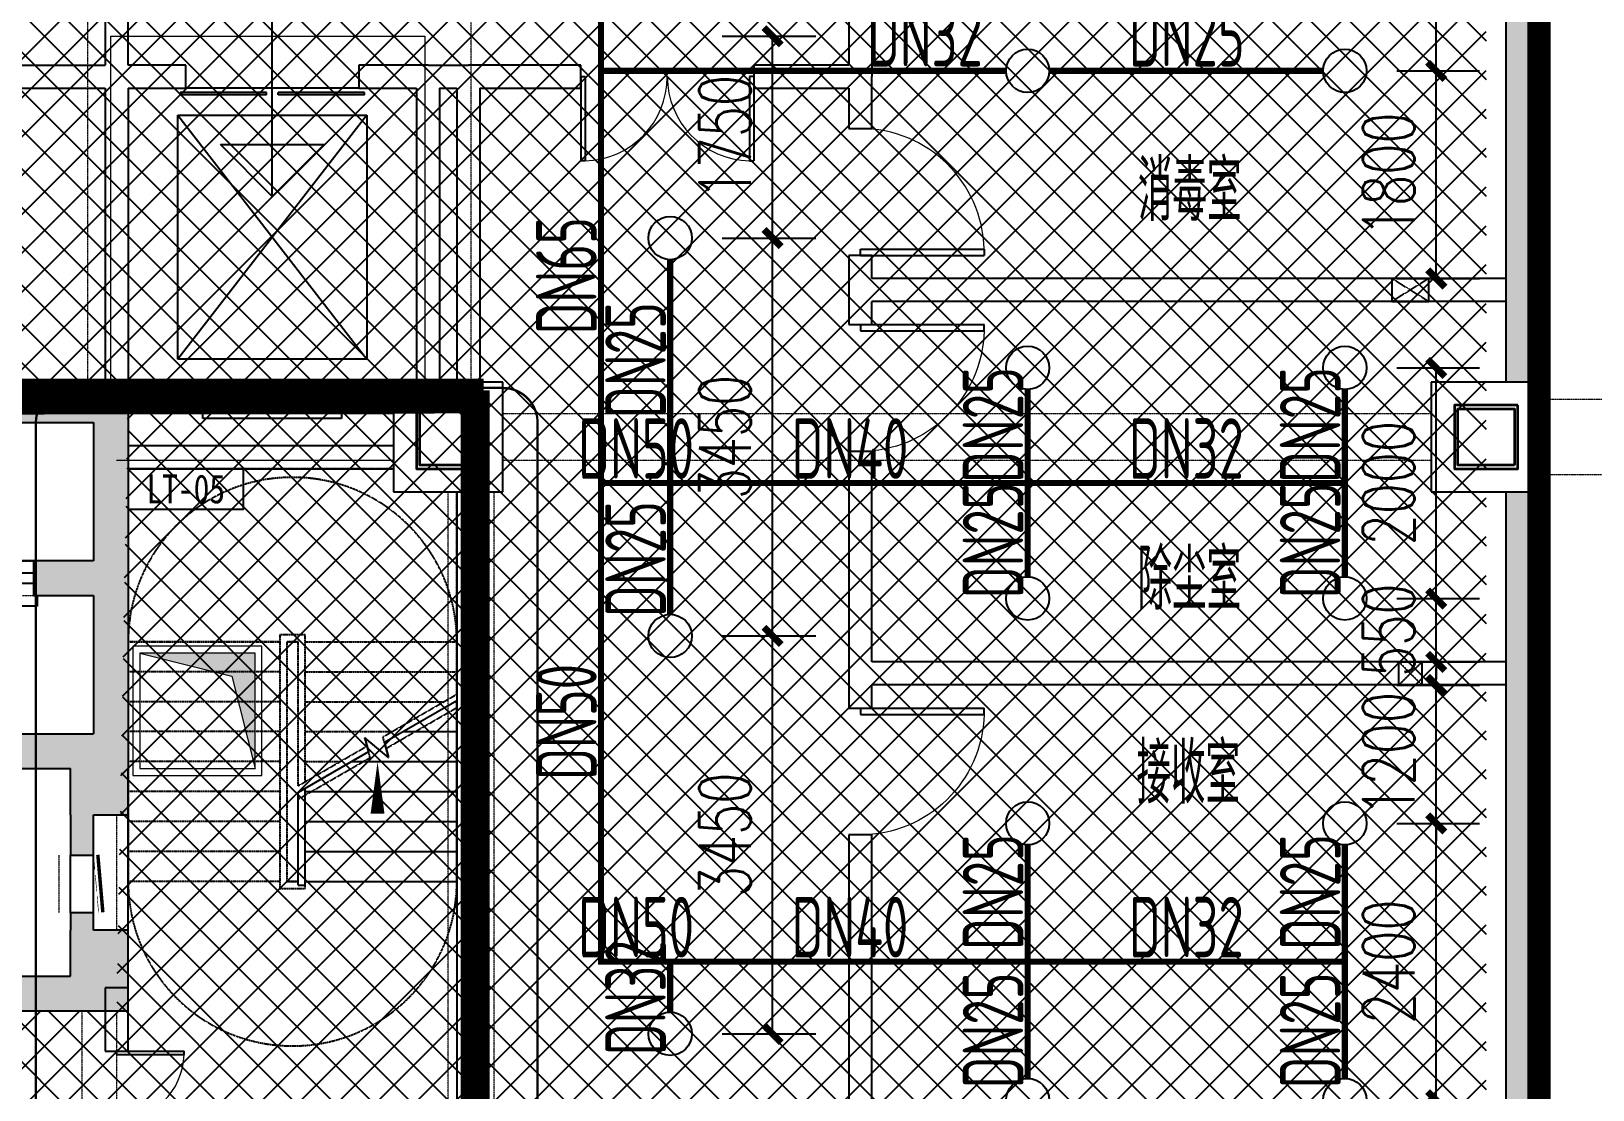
# Model space of a CAD drawing. Extents: x 6824721 to 16538177, y 2478193 to 6665639.
# Drawn here: x 8830099 to 8843639, y 2880791 to 2889970 of the extents above; entities that cross this region are included whole.
import ezdxf
from ezdxf.enums import TextEntityAlignment as Align

# ---------------------------------------------------------------- set-up
doc = ezdxf.new("R2010")
doc.units = 0
doc.header["$LTSCALE"] = 10
doc.linetypes.add('CONTINOUS', pattern=[0])
doc.linetypes.add('DASH', pattern=[0.35, 0.25, -0.1])
for name, color, linetype in [('0-wo', 8, 'Continuous'), ('R_人防洗消集水坑', 32, 'Continuous'), ('S-梁-实线', 4, 'CONTINOUS'), ('S-梁-虚线', 4, 'DASH'), ('SRC-03F$0$A-SYMB-NUMB-T', 4, 'Continuous'), ('W-EQUIP_喷头', 7, 'Continuous'), ('W-PIPE-喷淋中', 6, 'Continuous'), ('W-TEXT_喷淋', 7, 'Continuous'), ('W-TWT_DIM', 3, 'Continuous'), ('WALL', 9, 'Continuous'), ('画水辅助', 6, 'Continuous')]:
    doc.layers.add(name, color=color, linetype=linetype)
doc.layers.add('钢梁', color=141, linetype='Continuous', lineweight=18)
doc.styles.add('8B2_01', font='simhei.ttf', dxfattribs={"width": 0.8})
doc.styles.add('8B2_02', font='tssdeng.shx', dxfattribs={"width": 0.7, "bigfont": 'TSSDCHN.shx'})
doc.styles.add('_TCH_DIM_T3', font='SIMPLEX', dxfattribs={"width": 0.705882, "bigfont": 'GBCBIG'})
doc.styles.add('_TWT_PIPEDN', font='TSSDENG', dxfattribs={"width": 0.8, "height": 3.5, "bigfont": 'TSSDCHN'})
doc.styles.add('SRC-03F$0$ECADI-TXT', font='simplex.shx', dxfattribs={"bigfont": 'hztxt.shx'})
doc.dimstyles.new('_TWT_ARCH&&150', dxfattribs={"dimtxt": 446.25, "dimasz": 150, "dimexe": 375, "dimexo": 450, "dimgap": 189.375, "dimtad": 1, "dimdec": 0, "dimzin": 0, "dimdsep": 46, "dimtxsty": '_TCH_DIM_T3', "dimblk": 'ARCHTICK', "dimcen": 0.09, "dimclrt": 7, "dimazin": 2, "dimtfac": 1, "dimtdec": 0, "dimtix": 1, "dimtmove": 2, "dimatfit": 3, "dimfxl": 0, "dimtolj": 1, "dimtzin": 0, "dimarcsym": 0})

# ---------------------------------------------------------------- blocks, each defined once
blk = doc.blocks.new('洗消污水集水坑')
at = {"layer": 'R_人防洗消集水坑', "lineweight": 15}
h = blk.add_hatch(color=256, dxfattribs=at)
h.dxf.hatch_style = 1
h.paths.add_polyline_path([(161254, 16997), (162054, 17197), (161054, 17197), (161054, 16197)])
for points in [[(162114, 17257), (160994, 17257), (160994, 16137), (162114, 16137)], [(162054, 17197), (161054, 17197), (161054, 16197), (162054, 16197)]]:
    blk.add_lwpolyline(points, close=True, dxfattribs=at)
blk.add_lwpolyline([(161054, 16197), (161254, 16997), (162054, 17197)], dxfattribs=at)
blk = doc.blocks.new('洗消坑')
at = {"layer": 'R_人防洗消集水坑', "lineweight": 15, "rotation": 270}
blk.add_blockref('洗消污水集水坑', (83578, -191171), dxfattribs=at)
blk = doc.blocks.new('SRC-03F$0$ECADI-TAG-CODE')
at = {"layer": 'SRC-03F$0$A-SYMB-NUMB-T', "color": 1}
blk.add_lwpolyline([(3.41, 8.1), (13.41, 8.1), (13.41, 4.6), (3.41, 4.6)], close=True, dxfattribs=at)
at = {"layer": 'SRC-03F$0$A-SYMB-NUMB-T', "style": 'SRC-03F$0$ECADI-TXT', "width": 0.7}
blk.add_attdef('CODE', text='', height=2.5, dxfattribs=at).set_placement((8.41, 6.35), align=Align.MIDDLE_CENTER)
blk = doc.blocks.new('A$C405108C4')
at = {"color": 252, "linetype": 'DASH'}
for points in [[(133654, -56325), (133334, -56525)], [(133334, -56325), (133654, -56525)], [(133594, -59650), (133394, -59850)], [(133394, -59650), (133594, -59850)]]:
    blk.add_lwpolyline(points, dxfattribs=at)
at = {"layer": '画水辅助', "color": 4}
for points in [[(133654, -56325), (133334, -56325), (133334, -56525), (133654, -56525)], [(133394, -59650), (133594, -59650), (133594, -59850), (133394, -59850)]]:
    blk.add_lwpolyline(points, close=True, dxfattribs=at)
blk = doc.blocks.new('$DORLIB2D$00000127')
at = {"color": 0}
for points in [[(-0.5333, 0.7949), (-0.5333, 0.6904)], [(-0.0333, 0.7949), (-0.5333, 0.7949)], [(-0.0333, 0.7949), (-0.0333, 0.6904)], [(0.5333, 0.7949), (0.0333, 0.7949)], [(0.0333, 0.7949), (0.0333, 0.6904)], [(0.5333, 0.7949), (0.5333, 0.6904)], [(-0.0333, 0.6904), (-0.5333, 0.6904)], [(0.5333, 0.6904), (0.0333, 0.6904)], [(0.5, 0.5), (-0.5, 0.5)]]:
    blk.add_lwpolyline(points, dxfattribs=at)
blk = doc.blocks.new('$DorLib2D$00000001')
for p, q in [((0.45, 0.975), (0.5, 0.975)), ((0.45, 0), (0.45, 0.975)), ((0.5, 0), (0.5, 0.975)), ((0.5, 0), (0.45, 0))]:
    blk.add_line(p, q)
at = {"lineweight": 13}
blk.add_arc((0.475, 0), 0.975, 91.4693, 180, dxfattribs=at)
blk = doc.blocks.new('$DorLib2D$00000002')
for p, q in [((-0.5, 0), (-0.5, 0.4875)), ((-0.475, 0.4875), (-0.5, 0.4875)), ((-0.475, 0), (-0.475, 0.4875)), ((0.475, 0), (0.475, 0.4875)), ((0.475, 0.4875), (0.5, 0.4875)), ((0.5, 0), (0.5, 0.4875)), ((-0.5, 0), (-0.475, 0)), ((0.5, 0), (0.475, 0))]:
    blk.add_line(p, q)
at = {"lineweight": 13}
for centre, start, end in [((-0.4875, 0), 0, 88.53072), ((0.4875, 0), 91.46928, 180)]:
    blk.add_arc(centre, 0.4875, start, end, dxfattribs=at)
blk = doc.blocks.new('$WINLIB2D$00000009')
at = {"color": 0}
for points in [[(-0.5, 0.5), (0.5, 0.5)], [(-0.5, 0.5), (-0.5, -0.5)], [(0.5, 0.5), (0.5, -0.5)], [(-0.5, 0.15), (0.5, 0.15)], [(-0.5, -0.15), (0.5, -0.15)], [(-0.56, -0.506), (-0.56, -0.808)], [(0.564, -0.808), (0.564, -0.506)], [(-0.56, -0.808), (0.564, -0.808)]]:
    blk.add_lwpolyline(points, dxfattribs=at)
blk = doc.blocks.new('$DorLib2D$00000249')
at = {"color": 0}
for points, const_width in [([(-0.504, 0.274), (0.492, 0.361)], 0.06), ([(0.207, 0.262), (0.496, 0.287)], 0.01), ([(-0.5, 0.2), (-0.254, 0.221)], 0.01), ([(-0.156, 0.23), (0.13, 0.255)], 0.01)]:
    blk.add_lwpolyline(points, dxfattribs=dict(at, const_width=const_width))
blk = doc.blocks.new('jkytk')
at = {"layer": 'WALL', "color": 1, "const_width": 200}
blk.add_lwpolyline([(8537539, 2918952), (8537539, 2918952), (8530889, 2918952), (8530889, 2918252), (8528789, 2918252), (8528789, 2918952), (8516814, 2918952), (8516814, 2919852), (8516964, 2919852), (8516964, 2921752), (8509914, 2921752), (8509914, 2916752), (8499413, 2916751), (8499414, 2895502), (8528539, 2895502), (8528539, 2885752), (8531939, 2885752), (8531939, 2887852), (8537789, 2887852), (8537789, 2918951), (8537539, 2918952)], dxfattribs=at)
blk.add_lwpolyline([(8498935, 2895326), (8528589, 2895402), (8528589, 2885652), (8531939, 2885652), (8531939, 2887852), (8537789, 2887852), (8537789, 2912952), (8566139, 2912952), (8566139, 2894777), (8561864, 2894777), (8561864, 2892502), (8570864, 2892502), (8570864, 2890077), (8575664, 2890077), (8575664, 2889377), (8583164, 2889377), (8583164, 2882720), (8587793, 2882720, 0.208661)], format="xyb", dxfattribs=at)
blk = doc.blocks.new('LIANGMOBAN')
at = {"layer": 'S-梁-实线', "lineweight": 18}
for p, q in [((1961316, 172903), (1961316, 175953)), ((1961316, 175953), (1964041, 175953)), ((1964041, 172953), (1964041, 175953)), ((1963766, 172678), (1961466, 172678)), ((1961366, 172278), (1963766, 172278))]:
    blk.add_line(p, q, dxfattribs=at)
at = {"layer": 'S-梁-虚线', "color": 8, "lineweight": 18}
for p, q in [((1961116, 172903), (1961116, 181278)), ((1964441, 172953), (1964441, 178903)), ((1981766, 172803), (1973716, 172803)), ((1972766, 172678), (1964716, 172678)), ((1964716, 172278), (1972766, 172278)), ((1973716, 172153), (1981766, 172153)), ((1964241, 166503), (1964241, 172003)), ((1964641, 163953), (1964641, 172003)), ((1959286, 171403), (1960646, 171403)), ((1959286, 171103), (1960646, 171103)), ((1961366, 169203), (1961366, 168203)), ((1960866, 168853), (1960866, 168353)), ((1961066, 167503), (1961066, 165553)), ((1961366, 167503), (1961366, 165553))]:
    blk.add_line(p, q, dxfattribs=at)
blk = doc.blocks.new('_ArchTick')
at = {"color": 0, "linetype": 'ByBlock', "const_width": 0.4}
blk.add_lwpolyline([(-0.5, -0.5), (0.5, 0.5)], dxfattribs=at)
blk = doc.blocks.new('*D1154')
at = {"layer": 'Defpoints', "color": 0, "transparency": 16777216}
for p in [(8835639, 2884726), (8836527, 2884726), (8835639, 2881276)]:
    blk.add_point(p, dxfattribs=at)
at = {"layer": 'W-TWT_DIM', "color": 0, "lineweight": -2, "transparency": 16777216}
for p, q in [((8836089, 2884726), (8836902, 2884726)), ((8836527, 2881276), (8836527, 2884726)), ((8836089, 2881276), (8836902, 2881276))]:
    blk.add_line(p, q, dxfattribs=at)
at = {"layer": 'W-TWT_DIM', "color": 0, "lineweight": -2, "transparency": 16777216, "xscale": 150, "yscale": 150, "zscale": 150}
for p, rotation in [((8836527, 2884726), 90), ((8836527, 2881276), 270)]:
    blk.add_blockref('_ArchTick', p, dxfattribs=dict(at, rotation=rotation))
at = {"layer": 'W-TWT_DIM', "color": 7, "transparency": 16777216, "insert": (8836114, 2883001), "char_height": 446.2, "attachment_point": 5, "rotation": 90, "style": '_TCH_DIM_T3'}
blk.add_mtext('\\A1;3450', dxfattribs=at)
blk = doc.blocks.new('*D1155')
at = {"layer": 'Defpoints', "color": 0, "transparency": 16777216}
for p in [(8835639, 2888176), (8836527, 2888176), (8835639, 2884726)]:
    blk.add_point(p, dxfattribs=at)
at = {"layer": 'W-TWT_DIM', "color": 0, "lineweight": -2, "transparency": 16777216}
for p, q in [((8836089, 2888176), (8836902, 2888176)), ((8836527, 2884726), (8836527, 2888176)), ((8836089, 2884726), (8836902, 2884726))]:
    blk.add_line(p, q, dxfattribs=at)
at = {"layer": 'W-TWT_DIM', "color": 0, "lineweight": -2, "transparency": 16777216, "xscale": 150, "yscale": 150, "zscale": 150}
for p, rotation in [((8836527, 2888176), 90), ((8836527, 2884726), 270)]:
    blk.add_blockref('_ArchTick', p, dxfattribs=dict(at, rotation=rotation))
at = {"layer": 'W-TWT_DIM', "color": 7, "transparency": 16777216, "insert": (8836114, 2886451), "char_height": 446.2, "attachment_point": 5, "rotation": 90, "style": '_TCH_DIM_T3'}
blk.add_mtext('\\A1;3450', dxfattribs=at)
blk = doc.blocks.new('*D1156')
at = {"layer": 'Defpoints', "color": 0, "transparency": 16777216}
for p in [(8835639, 2889926), (8836527, 2889926), (8835639, 2888176)]:
    blk.add_point(p, dxfattribs=at)
at = {"layer": 'W-TWT_DIM', "color": 0, "lineweight": -2, "transparency": 16777216}
for p, q in [((8836089, 2889926), (8836902, 2889926)), ((8836527, 2888176), (8836527, 2889926)), ((8836089, 2888176), (8836902, 2888176))]:
    blk.add_line(p, q, dxfattribs=at)
at = {"layer": 'W-TWT_DIM', "color": 0, "lineweight": -2, "transparency": 16777216, "xscale": 150, "yscale": 150, "zscale": 150}
for p, rotation in [((8836527, 2889926), 90), ((8836527, 2888176), 270)]:
    blk.add_blockref('_ArchTick', p, dxfattribs=dict(at, rotation=rotation))
at = {"layer": 'W-TWT_DIM', "color": 7, "transparency": 16777216, "insert": (8836114, 2889051), "char_height": 446.2, "attachment_point": 5, "rotation": 90, "style": '_TCH_DIM_T3'}
blk.add_mtext('\\A1;1750', dxfattribs=at)
blk = doc.blocks.new('*D1160')
at = {"layer": 'Defpoints', "color": 0, "transparency": 16777216}
for p in [(8841489, 2884301), (8842282, 2884301), (8841489, 2883101)]:
    blk.add_point(p, dxfattribs=at)
at = {"layer": 'W-TWT_DIM', "color": 0, "lineweight": -2, "transparency": 16777216}
for p, q in [((8842282, 2884301), (8842282, 2884451)), ((8841939, 2884301), (8842657, 2884301)), ((8842282, 2883101), (8842282, 2884301)), ((8841939, 2883101), (8842657, 2883101)), ((8842282, 2883101), (8842282, 2882951))]:
    blk.add_line(p, q, dxfattribs=at)
at = {"layer": 'W-TWT_DIM', "color": 0, "lineweight": -2, "transparency": 16777216, "xscale": 150, "yscale": 150, "zscale": 150}
for p, rotation in [((8842282, 2884301), 270), ((8842282, 2883101), 90)]:
    blk.add_blockref('_ArchTick', p, dxfattribs=dict(at, rotation=rotation))
at = {"layer": 'W-TWT_DIM', "color": 7, "transparency": 16777216, "insert": (8841869, 2883701), "char_height": 446.2, "attachment_point": 5, "rotation": 90, "style": '_TCH_DIM_T3'}
blk.add_mtext('\\A1;1200', dxfattribs=at)
blk = doc.blocks.new('*D1161')
at = {"layer": 'Defpoints', "color": 0, "transparency": 16777216}
for p in [(8841489, 2883101), (8842282, 2883101), (8841489, 2880701)]:
    blk.add_point(p, dxfattribs=at)
at = {"layer": 'W-TWT_DIM', "color": 0, "lineweight": -2, "transparency": 16777216}
for p, q in [((8841939, 2883101), (8842657, 2883101)), ((8842282, 2880701), (8842282, 2883101)), ((8841939, 2880701), (8842657, 2880701))]:
    blk.add_line(p, q, dxfattribs=at)
at = {"layer": 'W-TWT_DIM', "color": 0, "lineweight": -2, "transparency": 16777216, "xscale": 150, "yscale": 150, "zscale": 150}
for p, rotation in [((8842282, 2883101), 90), ((8842282, 2880701), 270)]:
    blk.add_blockref('_ArchTick', p, dxfattribs=dict(at, rotation=rotation))
at = {"layer": 'W-TWT_DIM', "color": 7, "transparency": 16777216, "insert": (8841869, 2881901), "char_height": 446.2, "attachment_point": 5, "rotation": 90, "style": '_TCH_DIM_T3'}
blk.add_mtext('\\A1;2400', dxfattribs=at)
blk = doc.blocks.new('*D1162')
at = {"layer": 'Defpoints', "color": 0, "transparency": 16777216}
for p in [(8841489, 2880701), (8842282, 2880701), (8841489, 2879526)]:
    blk.add_point(p, dxfattribs=at)
at = {"layer": 'W-TWT_DIM', "color": 0, "lineweight": -2, "transparency": 16777216}
for p, q in [((8842282, 2880701), (8842282, 2880851)), ((8841939, 2880701), (8842657, 2880701)), ((8842282, 2879526), (8842282, 2880701)), ((8841939, 2879526), (8842657, 2879526)), ((8842282, 2879526), (8842282, 2879376))]:
    blk.add_line(p, q, dxfattribs=at)
at = {"layer": 'W-TWT_DIM', "color": 0, "lineweight": -2, "transparency": 16777216, "xscale": 150, "yscale": 150, "zscale": 150}
for p, rotation in [((8842282, 2880701), 270), ((8842282, 2879526), 90)]:
    blk.add_blockref('_ArchTick', p, dxfattribs=dict(at, rotation=rotation))
at = {"layer": 'W-TWT_DIM', "color": 7, "transparency": 16777216, "insert": (8841869, 2880114), "char_height": 446.2, "attachment_point": 5, "rotation": 90, "style": '_TCH_DIM_T3'}
blk.add_mtext('\\A1;1175', dxfattribs=at)
blk = doc.blocks.new('*D1163')
at = {"layer": 'Defpoints', "color": 0, "transparency": 16777216}
for p in [(8841489, 2887051), (8842282, 2887051), (8841489, 2885051)]:
    blk.add_point(p, dxfattribs=at)
at = {"layer": 'W-TWT_DIM', "color": 0, "lineweight": -2, "transparency": 16777216}
for p, q in [((8841939, 2887051), (8842657, 2887051)), ((8842282, 2885051), (8842282, 2887051)), ((8841939, 2885051), (8842657, 2885051))]:
    blk.add_line(p, q, dxfattribs=at)
at = {"layer": 'W-TWT_DIM', "color": 0, "lineweight": -2, "transparency": 16777216, "xscale": 150, "yscale": 150, "zscale": 150}
for p, rotation in [((8842282, 2887051), 90), ((8842282, 2885051), 270)]:
    blk.add_blockref('_ArchTick', p, dxfattribs=dict(at, rotation=rotation))
at = {"layer": 'W-TWT_DIM', "color": 7, "transparency": 16777216, "insert": (8841869, 2886051), "char_height": 446.2, "attachment_point": 5, "rotation": 90, "style": '_TCH_DIM_T3'}
blk.add_mtext('\\A1;2000', dxfattribs=at)
blk = doc.blocks.new('*D1164')
at = {"layer": 'Defpoints', "color": 0, "transparency": 16777216}
for p in [(8841489, 2885051), (8842282, 2885051), (8841489, 2884501)]:
    blk.add_point(p, dxfattribs=at)
at = {"layer": 'W-TWT_DIM', "color": 0, "lineweight": -2, "transparency": 16777216}
for p, q in [((8842282, 2885051), (8842282, 2885201)), ((8841939, 2885051), (8842657, 2885051)), ((8842282, 2884501), (8842282, 2885051)), ((8841939, 2884501), (8842657, 2884501)), ((8842282, 2884501), (8842282, 2884351))]:
    blk.add_line(p, q, dxfattribs=at)
at = {"layer": 'W-TWT_DIM', "color": 0, "lineweight": -2, "transparency": 16777216, "xscale": 150, "yscale": 150, "zscale": 150}
for p, rotation in [((8842282, 2885051), 270), ((8842282, 2884501), 90)]:
    blk.add_blockref('_ArchTick', p, dxfattribs=dict(at, rotation=rotation))
at = {"layer": 'W-TWT_DIM', "color": 7, "transparency": 16777216, "insert": (8841869, 2884776), "char_height": 446.2, "attachment_point": 5, "rotation": 90, "style": '_TCH_DIM_T3'}
blk.add_mtext('\\A1;550', dxfattribs=at)
blk = doc.blocks.new('*D1165')
at = {"layer": 'Defpoints', "color": 0, "transparency": 16777216}
for p in [(8841489, 2891426), (8842282, 2891426), (8841489, 2889626)]:
    blk.add_point(p, dxfattribs=at)
at = {"layer": 'W-TWT_DIM', "color": 0, "lineweight": -2, "transparency": 16777216}
for p, q in [((8841939, 2891426), (8842657, 2891426)), ((8842282, 2889626), (8842282, 2891426)), ((8841939, 2889626), (8842657, 2889626))]:
    blk.add_line(p, q, dxfattribs=at)
at = {"layer": 'W-TWT_DIM', "color": 0, "lineweight": -2, "transparency": 16777216, "xscale": 150, "yscale": 150, "zscale": 150}
for p, rotation in [((8842282, 2891426), 90), ((8842282, 2889626), 270)]:
    blk.add_blockref('_ArchTick', p, dxfattribs=dict(at, rotation=rotation))
at = {"layer": 'W-TWT_DIM', "color": 7, "transparency": 16777216, "insert": (8841869, 2890526), "char_height": 446.2, "attachment_point": 5, "rotation": 90, "style": '_TCH_DIM_T3'}
blk.add_mtext('\\A1;1800', dxfattribs=at)
blk = doc.blocks.new('*D1166')
at = {"layer": 'Defpoints', "color": 0, "transparency": 16777216}
for p in [(8841489, 2889626), (8842282, 2889626), (8841489, 2887826)]:
    blk.add_point(p, dxfattribs=at)
at = {"layer": 'W-TWT_DIM', "color": 0, "lineweight": -2, "transparency": 16777216}
for p, q in [((8841939, 2889626), (8842657, 2889626)), ((8842282, 2887826), (8842282, 2889626)), ((8841939, 2887826), (8842657, 2887826))]:
    blk.add_line(p, q, dxfattribs=at)
at = {"layer": 'W-TWT_DIM', "color": 0, "lineweight": -2, "transparency": 16777216, "xscale": 150, "yscale": 150, "zscale": 150}
for p, rotation in [((8842282, 2889626), 90), ((8842282, 2887826), 270)]:
    blk.add_blockref('_ArchTick', p, dxfattribs=dict(at, rotation=rotation))
at = {"layer": 'W-TWT_DIM', "color": 7, "transparency": 16777216, "insert": (8841869, 2888726), "char_height": 446.2, "attachment_point": 5, "rotation": 90, "style": '_TCH_DIM_T3'}
blk.add_mtext('\\A1;1800', dxfattribs=at)
blk = doc.blocks.new('$TwtSys$00000125')
blk.add_circle((0, 0, 0), 1)

msp = doc.modelspace()

# ---------------------------------------------------------------- hatches: boundary and pattern name
h = msp.add_hatch()
h.set_pattern_fill('ANSI37', color=8, scale=150)
h.set_pattern_definition([(45, (8303016.86, 2710265.2), (-168.3798, 168.3798), []), (135, (8303016.86, 2710265.2), (-168.3798, -168.3798), [])])
h.paths.add_polyline_path([(8824414.1, 2949451.5), (8824414.1, 2935151.5), (8842714.1, 2935151.5), (8842714.1, 2879526.5), (8827964.1, 2879526.5), (8827964.1, 2881476.5), (8830839.1, 2881476.5), (8830939.1, 2886876.5), (8804334.6, 2886876.5), (8804142.3, 2820149.7), (8833564.1, 2820152.3), (8833564.1, 2817714.5), (8841204.8, 2810768), (8839163.9, 2808501.4), (8843102.6, 2804955), (8820829.2, 2780217.9), (8820829.2, 2770055.4), (8785124.6, 2730401.5), (8708264.1, 2730401.5), (8708264.1, 2736351.5), (8695014.1, 2750701.5), (8695014.1, 2775001.5), (8703014.1, 2775002.8), (8703014.1, 2949451.5), (8712039.3, 2949451.5)])
at = {"layer": '0-wo'}
for points in [[(8842889.1, 2887726.5), (8843139.1, 2887726.5), (8843139.1, 2891526.5), (8842889.1, 2891526.5)], [(8842889.1, 2886926.5), (8843139.1, 2886926.5), (8843139.1, 2887726.5), (8842889.1, 2887726.5)], [(8828205.8, 2886676.5), (8828339.1, 2886576.5), (8830639.1, 2886576.5), (8830939.1, 2886876.5), (8828239.1, 2886876.5)], [(8830939.1, 2886876.5), (8830639.1, 2886576.5), (8830639.1, 2886276.5), (8830939.1, 2886276.5)], [(8830939.1, 2886276.5), (8830639.1, 2886276.5), (8830639.1, 2885376.5), (8830739.1, 2885243.1), (8830939.1, 2885276.5)], [(8843139.1, 2885976.5), (8842889.1, 2885976.5), (8842889.1, 2884401.5), (8843139.1, 2884401.5)], [(8830639.1, 2885376.5), (8830119.1, 2885376.5), (8830119.1, 2885076.5), (8830639.1, 2885076.5), (8830739.1, 2885243.1)], [(8830739.1, 2885243.1), (8830639.1, 2885076.5), (8830639.1, 2883876.5), (8830939.1, 2883576.5), (8830939.1, 2885276.5)], [(8842914.1, 2879426.5), (8843139.1, 2879526.5), (8843139.1, 2884401.5), (8842889.1, 2884401.5), (8842889.1, 2879526.5)], [(8828239.1, 2883743.1), (8828339.1, 2883576.5), (8830439.1, 2883576.5), (8830605.8, 2883676.5), (8830439.1, 2883876.5), (8828339.1, 2883876.5)], [(8830605.8, 2883676.5), (8830939.1, 2883576.5), (8830639.1, 2883876.5), (8830439.1, 2883876.5)], [(8830439.1, 2883176.5), (8830939.1, 2883176.5), (8830939.1, 2883576.5), (8830605.8, 2883676.5), (8830439.1, 2883576.5)], [(8830439.1, 2883176.5), (8830439.1, 2882826.5), (8830639.1, 2882826.5), (8830639.1, 2883176.5)], [(8830639.1, 2882176.5), (8830639.1, 2882326.5), (8830439.1, 2882326.5), (8830439.1, 2882176.5)], [(8830439.1, 2881776.5), (8830939.1, 2881476.5), (8830939.1, 2882176.5), (8830439.1, 2882176.5)], [(8828205.8, 2881676.5), (8828239.1, 2881476.5), (8830939.1, 2881476.5), (8830439.1, 2881776.5), (8828339.1, 2881776.5)]]:
    msp.add_hatch(color=8, dxfattribs=at).paths.add_polyline_path(points)
at = {"layer": 'W-PIPE-喷淋中'}
for points in [[(8835039.1, 2881901.5), (8835039.1, 2881875.2), (8835012.8, 2881875.2)], [(8835039.1, 2881901.5), (8835012.8, 2881901.5), (8835012.8, 2881875.2)]]:
    msp.add_hatch(color=256, dxfattribs=at).paths.add_polyline_path(points)

# ---------------------------------------------------------------- linework, layer by layer
at = {"layer": '0-wo', "color": 8}
for p, q in [((8830739.1, 2893826.5), (8830739.1, 2889676.5)), ((8830939.1, 2889676.5), (8830939.1, 2893826.5)), ((8837189.1, 2891526.5), (8837189.1, 2889676.5)), ((8842889.1, 2887726.5), (8842889.1, 2891526.5)), ((8843139.1, 2887726.5), (8843139.1, 2891526.5)), ((8837389.1, 2891426.5), (8837389.1, 2889576.5)), ((8832189.1, 2888538), (8832189.1, 2890418.2)), ((8828664.1, 2889676.5), (8830739.1, 2889676.5)), ((8831439.1, 2889676.5), (8830939.1, 2889676.5)), ((8831439.1, 2889476.5), (8831439.1, 2889676.5)), ((8833539.1, 2889676.5), (8832939.1, 2889676.5)), ((8832939.1, 2889676.5), (8832939.1, 2889476.5)), ((8833539.1, 2889676.5), (8833889.1, 2889676.5)), ((8834864.1, 2889676.5), (8833889.1, 2889676.5)), ((8834864.1, 2889476.5), (8834864.1, 2889676.5)), ((8837189.1, 2889676.5), (8836364.1, 2889676.5)), ((8836364.1, 2889676.5), (8836364.1, 2889476.5)), ((8837389.1, 2889126.5), (8837389.1, 2889576.5)), ((8828464.1, 2889476.5), (8830739.1, 2889476.5)), ((8830739.1, 2889476.5), (8830739.1, 2886876.5)), ((8830939.1, 2889476.5), (8831439.1, 2889476.5)), ((8830939.1, 2889476.5), (8830939.1, 2886876.5)), ((8832939.1, 2889476.5), (8833439.1, 2889476.5)), ((8833439.1, 2889476.5), (8833439.1, 2886926.5)), ((8833639.1, 2889476.5), (8833789.1, 2889476.5)), ((8833639.1, 2889476.5), (8833639.1, 2886926.5)), ((8833789.1, 2889476.5), (8833789.1, 2886926.5)), ((8833989.1, 2889476.5), (8834864.1, 2889476.5)), ((8833989.1, 2889476.5), (8833989.1, 2886926.5)), ((8836364.1, 2889476.5), (8837189.1, 2889476.5)), ((8837189.1, 2889476.5), (8837189.1, 2889126.5)), ((8831369.1, 2889241.9), (8833009.1, 2889241.9)), ((8831369.1, 2887126.5), (8831369.1, 2889241.9)), ((8831369.1, 2889241.9), (8833009.1, 2887126.5)), ((8833009.1, 2889241.9), (8831369.1, 2887126.5)), ((8833009.1, 2889241.9), (8833009.1, 2887126.5)), ((8837189.1, 2889126.5), (8837389.1, 2889126.5)), ((8832189.1, 2888538), (8831739.1, 2888988)), ((8831739.1, 2888988), (8832639.1, 2888988)), ((8832189.1, 2888538), (8832639.1, 2888988)), ((8837389.1, 2888026.5), (8837189.1, 2888026.5)), ((8837189.1, 2888026.5), (8837189.1, 2887726.5)), ((8837389.1, 2887826.5), (8837389.1, 2888026.5)), ((8842889.1, 2887826.5), (8837389.1, 2887826.5)), ((8837189.1, 2887726.5), (8837189.1, 2887426.5)), ((8842889.1, 2886926.5), (8842889.1, 2887726.5)), ((8843139.1, 2886926.5), (8843139.1, 2887726.5)), ((8837389.1, 2887426.5), (8837389.1, 2887626.5)), ((8842889.1, 2887626.5), (8837389.1, 2887626.5)), ((8837189.1, 2887426.5), (8837389.1, 2887426.5)), ((8833009.1, 2887126.5), (8831369.1, 2887126.5)), ((8828239.1, 2886876.5), (8830939.1, 2886876.5)), ((8830939.1, 2886876.5), (8830939.1, 2886276.5)), ((8831587.8, 2886613), (8831587.8, 2886868)), ((8831587.8, 2886868), (8832790.4, 2886868)), ((8832790.4, 2886868), (8832790.4, 2886613)), ((8834189.1, 2886926.5), (8833239.1, 2886926.5)), ((8833239.1, 2886926.5), (8833239.1, 2885976.5)), ((8834189.1, 2886926.5), (8833239.1, 2886926.5)), ((8833239.1, 2886926.5), (8833239.1, 2885976.5)), ((8834189.1, 2885976.5), (8834189.1, 2886926.5)), ((8834189.1, 2885976.5), (8834189.1, 2886926.5)), ((8843189.1, 2886926.5), (8842239.1, 2886926.5)), ((8842239.1, 2886926.5), (8842239.1, 2885976.5)), ((8843189.1, 2886926.5), (8842239.1, 2886926.5)), ((8842239.1, 2886926.5), (8842239.1, 2885976.5)), ((8843189.1, 2885976.5), (8843189.1, 2886926.5)), ((8843189.1, 2885976.5), (8843189.1, 2886926.5)), ((8828339.1, 2886576.5), (8830639.1, 2886576.5)), ((8830639.1, 2886576.5), (8830639.1, 2886276.5)), ((8832790.4, 2886613), (8831587.8, 2886613)), ((8830939.1, 2886376.5), (8833239.1, 2886376.5)), ((8837389.1, 2886326.5), (8837189.1, 2886326.5)), ((8837189.1, 2886326.5), (8837189.1, 2884401.5)), ((8837389.1, 2884501.5), (8837389.1, 2886326.5)), ((8830639.1, 2886276.5), (8830639.1, 2885376.5)), ((8830939.1, 2886276.5), (8830939.1, 2885276.5)), ((8830939.1, 2886176.5), (8833239.1, 2886176.5)), ((8833239.1, 2885976.5), (8834189.1, 2885976.5)), ((8833239.1, 2885976.5), (8834189.1, 2885976.5)), ((8833789.1, 2885976.5), (8833789.1, 2879526.5)), ((8833989.1, 2885976.5), (8833989.1, 2879526.5)), ((8842239.1, 2885976.5), (8843189.1, 2885976.5)), ((8842239.1, 2885976.5), (8843189.1, 2885976.5)), ((8842889.1, 2884401.5), (8842889.1, 2885976.5)), ((8843139.1, 2884401.5), (8843139.1, 2885976.5)), ((8830639.1, 2885376.5), (8830119.1, 2885376.5)), ((8830119.1, 2885376.5), (8830119.1, 2885076.5)), ((8830939.1, 2885276.5), (8830939.1, 2883576.5)), ((8830119.1, 2885076.5), (8830639.1, 2885076.5)), ((8830639.1, 2885076.5), (8830639.1, 2883876.5)), ((8837189.1, 2884401.5), (8837189.1, 2884101.5)), ((8842889.1, 2884501.5), (8837389.1, 2884501.5)), ((8842889.1, 2879526.5), (8842889.1, 2884401.5)), ((8843139.1, 2879526.5), (8843139.1, 2884401.5)), ((8837389.1, 2884101.5), (8837389.1, 2884301.5)), ((8842889.1, 2884301.5), (8837389.1, 2884301.5)), ((8833789.1, 2884163.4), (8833162.1, 2883801.4)), ((8833777.1, 2884156.5), (8833789.1, 2884156.5)), ((8833789.1, 2882596.5), (8833789.1, 2884163.4)), ((8837189.1, 2884101.5), (8837389.1, 2884101.5)), ((8828339.1, 2883876.5), (8830439.1, 2883876.5)), ((8830439.1, 2883876.5), (8830639.1, 2883876.5)), ((8833326.8, 2883896.5), (8833789.1, 2883896.5)), ((8833023.8, 2883721.6), (8832414.1, 2883369.5)), ((8833197, 2883671), (8832991, 2883843.9)), ((8832991, 2883843.9), (8833023.8, 2883721.6)), ((8833162.1, 2883801.4), (8833197, 2883671)), ((8832876.4, 2883636.5), (8833789.1, 2883636.5)), ((8828339.1, 2883576.5), (8830439.1, 2883576.5)), ((8830439.1, 2883176.5), (8830439.1, 2883576.5)), ((8830939.1, 2883176.5), (8830939.1, 2883576.5)), ((8832414.1, 2882596.5), (8832414.1, 2883369.5)), ((8832414.1, 2882566.5), (8832414.1, 2883369.5)), ((8832474.1, 2882566.5), (8832474.1, 2883404.2)), ((8832474.1, 2883376.5), (8833789.1, 2883376.5)), ((8830439.1, 2883176.5), (8830439.1, 2882826.5)), ((8830639.1, 2882826.5), (8830639.1, 2883176.5)), ((8830639.1, 2883176.5), (8830939.1, 2883176.5)), ((8832474.1, 2883116.5), (8833789.1, 2883116.5)), ((8837389.1, 2883001.5), (8837189.1, 2883001.5)), ((8837189.1, 2883001.5), (8837189.1, 2879526.5)), ((8837389.1, 2879526.5), (8837389.1, 2883001.5)), ((8830439.1, 2882826.5), (8830639.1, 2882826.5)), ((8830439.1, 2882326.5), (8830439.1, 2882826.5)), ((8830639.1, 2882326.5), (8830639.1, 2882826.5)), ((8832474.1, 2882856.5), (8833789.1, 2882856.5)), ((8832414.1, 2882566.5), (8832474.1, 2882566.5)), ((8832474.1, 2882596.5), (8833789.1, 2882596.5)), ((8830639.1, 2882326.5), (8830439.1, 2882326.5)), ((8830439.1, 2882326.5), (8830439.1, 2882176.5)), ((8830639.1, 2882176.5), (8830639.1, 2882326.5)), ((8830439.1, 2881776.5), (8830439.1, 2882176.5)), ((8830939.1, 2882176.5), (8830639.1, 2882176.5)), ((8830939.1, 2881476.5), (8830939.1, 2882176.5)), ((8828339.1, 2881776.5), (8830439.1, 2881776.5)), ((8830739.1, 2881676.5), (8830739.1, 2881126.5)), ((8830939.1, 2881676.5), (8830739.1, 2881676.5)), ((8830939.1, 2881126.5), (8830939.1, 2881676.5)), ((8828239.1, 2881476.5), (8830939.1, 2881476.5)), ((8830739.1, 2881126.5), (8830939.1, 2881126.5))]:
    msp.add_line(p, q, dxfattribs=at)
at = {"layer": '0-wo', "color": 8, "linetype": 'DASH'}
for p, q in [((8833239.1, 2886176.5), (8830939.1, 2886176.5)), ((8830939.1, 2886176.5), (8830939.1, 2884676.5)), ((8833789.1, 2884676.5), (8833789.1, 2885976.5)), ((8830939.1, 2884676.5), (8830939.1, 2882596.5)), ((8832254.1, 2884676.5), (8830939.1, 2884676.5)), ((8830939.1, 2884676.5), (8832254.1, 2884676.5)), ((8832474.1, 2884736.5), (8832254.1, 2884736.5)), ((8832254.1, 2884736.5), (8832254.1, 2882536.5)), ((8832314.1, 2884676.5), (8832314.1, 2882596.5)), ((8832414.1, 2884676.5), (8832314.1, 2884676.5)), ((8832314.1, 2884676.5), (8832314.1, 2882596.5)), ((8832314.1, 2884676.5), (8832414.1, 2884676.5)), ((8832414.1, 2883427.3), (8832414.1, 2884676.5)), ((8832414.1, 2883427.3), (8832414.1, 2884676.5)), ((8832474.1, 2883461.9), (8832474.1, 2884736.5)), ((8832474.1, 2884676.5), (8833789.1, 2884676.5)), ((8832474.1, 2884676.5), (8833789.1, 2884676.5)), ((8833789.1, 2884221.1), (8833789.1, 2884676.5)), ((8832254.1, 2884416.5), (8830939.1, 2884416.5)), ((8832474.1, 2884416.5), (8833789.1, 2884416.5)), ((8832254.1, 2884156.5), (8830939.1, 2884156.5)), ((8832474.1, 2884156.5), (8833677.1, 2884156.5)), ((8833148.7, 2883851.4), (8833789.1, 2884221.1)), ((8833175.5, 2883751.4), (8833789.1, 2884105.7)), ((8833789.1, 2882596.5), (8833789.1, 2884105.7)), ((8832254.1, 2883896.5), (8830939.1, 2883896.5)), ((8832474.1, 2883896.5), (8833226.8, 2883896.5)), ((8833426.8, 2883896.5), (8833789.1, 2883896.5)), ((8832414.1, 2883427.3), (8833010.4, 2883771.6)), ((8833037.2, 2883671.6), (8832991, 2883843.9)), ((8832991, 2883843.9), (8833197, 2883671)), ((8833197, 2883671), (8833148.7, 2883851.4)), ((8832254.1, 2883636.5), (8830939.1, 2883636.5)), ((8832414.1, 2883311.8), (8833037.2, 2883671.6)), ((8832474.1, 2883636.5), (8832776.4, 2883636.5)), ((8832976.4, 2883636.5), (8833789.1, 2883636.5)), ((8832254.1, 2883376.5), (8830939.1, 2883376.5)), ((8832414.1, 2882596.5), (8832414.1, 2883311.8)), ((8832414.1, 2882596.5), (8832414.1, 2883311.8)), ((8832474.1, 2882536.5), (8832474.1, 2883346.5)), ((8832526.1, 2883376.5), (8833789.1, 2883376.5)), ((8832254.1, 2883116.5), (8830939.1, 2883116.5)), ((8832474.1, 2883116.5), (8833789.1, 2883116.5)), ((8832254.1, 2882856.5), (8830939.1, 2882856.5)), ((8832474.1, 2882856.5), (8833789.1, 2882856.5)), ((8832254.1, 2882596.5), (8830939.1, 2882596.5)), ((8832254.1, 2882536.5), (8832474.1, 2882536.5)), ((8832314.1, 2882596.5), (8832414.1, 2882596.5)), ((8832414.1, 2882596.5), (8832314.1, 2882596.5)), ((8832474.1, 2882596.5), (8833789.1, 2882596.5))]:
    msp.add_line(p, q, dxfattribs=at)
at = {"layer": '0-wo', "color": 8, "linetype": 'DASH', "const_width": 20}
msp.add_lwpolyline([(8834189.1, 2878726.5), (8830439.1, 2878726.5, -0.4142136), (8830139.1, 2879026.5), (8830139.1, 2886576.5, -0.4142136), (8830439.1, 2886876.5), (8834189.1, 2886876.5, -0.4142136), (8834489.1, 2886576.5), (8834489.1, 2879026.5, -0.4142136)], format="xyb", close=True, dxfattribs=at)
at = {"layer": '0-wo', "color": 8, "lineweight": 35}
for points in [[(8833989.1, 2886726.5), (8833439.1, 2886726.5), (8833439.1, 2886176.5), (8833989.1, 2886176.5)], [(8833989.1, 2886726.5), (8833439.1, 2886726.5), (8833439.1, 2886176.5), (8833989.1, 2886176.5)], [(8842989.1, 2886726.5), (8842439.1, 2886726.5), (8842439.1, 2886176.5), (8842989.1, 2886176.5)], [(8842989.1, 2886726.5), (8842439.1, 2886726.5), (8842439.1, 2886176.5), (8842989.1, 2886176.5)], [(8833959.1, 2886206.5), (8833469.1, 2886206.5), (8833469.1, 2886696.5), (8833959.1, 2886696.5)], [(8842959.1, 2886206.5), (8842469.1, 2886206.5), (8842469.1, 2886696.5), (8842959.1, 2886696.5)]]:
    msp.add_lwpolyline(points, close=True, dxfattribs=at)
at = {"layer": '0-wo', "color": 8}
msp.add_lwpolyline([(8833101.6, 2882466.5, 0, 0, 0), (8833101.6, 2883636.5, 0, 120, 0), (8833101.6, 2883186.5, 0, 0, 0)], format="xyseb", dxfattribs=at)
msp.add_lwpolyline([(8830939.1, 2882176.5), (8830939.1, 2883176.5)], dxfattribs=at)
at = {"layer": '0-wo', "color": 8, "linetype": 'DASH'}
for centre, start, end in [((8832364.1, 2884676.5), 0, 180), ((8832364.1, 2882596.5), 180, 0)]:
    msp.add_arc(centre, 1425, start, end, dxfattribs=at)
at = {"layer": 'W-PIPE-喷淋中', "ltscale": 1.5, "const_width": 52.5}
for points in [[(8835039.1, 2891326.5), (8835039.1, 2889626.5)], [(8838551.6, 2889626.5), (8835039.1, 2889626.5)], [(8835039.1, 2889626.5), (8835039.1, 2886051.5)], [(8841301.6, 2889626.5), (8838926.6, 2889626.5)], [(8835639.1, 2886051.5), (8835639.1, 2887989)], [(8838739.1, 2886864), (8838739.1, 2886051.5)], [(8841489.1, 2886864), (8841489.1, 2886051.5)], [(8835039.1, 2886051.5), (8835039.1, 2881901.5)], [(8835639.1, 2886051.5), (8835039.1, 2886051.5)], [(8835639.1, 2884914), (8835639.1, 2886051.5)], [(8838739.1, 2886051.5), (8835639.1, 2886051.5)], [(8841489.1, 2886051.5), (8838739.1, 2886051.5)], [(8838739.1, 2886051.5), (8838739.1, 2885239)], [(8841489.1, 2886051.5), (8841489.1, 2885239)], [(8838739.1, 2881901.5), (8838739.1, 2882914)], [(8841489.1, 2882914), (8841489.1, 2881901.5)], [(8835639.1, 2881901.5), (8835039.1, 2881901.5)], [(8838739.1, 2881901.5), (8835639.1, 2881901.5)], [(8835639.1, 2881901.5), (8835639.1, 2881464)], [(8838739.1, 2880889), (8838739.1, 2881901.5)], [(8841489.1, 2881901.5), (8838739.1, 2881901.5)], [(8841489.1, 2881901.5), (8841489.1, 2880889)]]:
    msp.add_lwpolyline(points, dxfattribs=at)

# ---------------------------------------------------------------- block references
msp.add_blockref('jkytk', (305383.7, -8645.8))
at = {"layer": '0-wo', "color": 8}
for name, p in [('A$C405108C4', (8708564.1, 2944151.5)), ('洗消坑', (8731264.1, 3236801.5))]:
    msp.add_blockref(name, p, dxfattribs=at)
for name, p, xscale, yscale, zscale in [('$DorLib2D$00000002', (8835614.1, 2889576.5), -1500, -1500, 200), ('$DORLIB2D$00000127', (8832189.1, 2889576.5), 1500, -200, 200), ('$WINLIB2D$00000009', (8829854.1, 2885226.5), -530, 300, -530)]:
    msp.add_blockref(name, p, dxfattribs=dict(at, xscale=xscale, yscale=yscale, zscale=zscale))
at = {"layer": '0-wo', "color": 8, "zscale": 200}
for name, p, xscale, yscale, rotation in [('$DorLib2D$00000001', (8837289.1, 2888576.5), 1100, 1100, 270), ('$DorLib2D$00000001', (8837289.1, 2886876.5), -1100, 1100, 270), ('$DorLib2D$00000001', (8837289.1, 2883551.5), -1100, 1100, 270.0000000000006), ('$DorLib2D$00000249', (8830539.1, 2882576.5), -500, -500, 90), ('$DorLib2D$00000002', (8830839.1, 2880526.5), -1200, -1200, 90)]:
    msp.add_blockref(name, p, dxfattribs=dict(at, xscale=xscale, yscale=yscale, rotation=rotation))
at = {"layer": '0-wo', "color": 8}
ref = msp.add_blockref('SRC-03F$0$ECADI-TAG-CODE', (8832279.9, 2885366.5), dxfattribs=dict(at, xscale=-100, yscale=100, zscale=100))
ref.add_attrib('CODE', 'LT-05', dxfattribs={"layer": 'SRC-03F$0$A-SYMB-NUMB-T', "height": 250, "style": '8B2_01', "width": 0.8}).set_placement((8831439.1, 2886001.5), align=Align.MIDDLE_CENTER)
at = {"layer": 'W-EQUIP_喷头', "xscale": 187.5, "yscale": 187.5, "zscale": 187.5}
for p in [(8838739.1, 2889626.5), (8841489.1, 2889626.5), (8835639.1, 2888176.5), (8838739.1, 2887051.5), (8841489.1, 2887051.5), (8838739.1, 2885051.5), (8841489.1, 2885051.5), (8835639.1, 2884726.5), (8838739.1, 2883101.5), (8841489.1, 2883101.5), (8835639.1, 2881276.5), (8838739.1, 2880701.5), (8841489.1, 2880701.5)]:
    msp.add_blockref('$TwtSys$00000125', p, dxfattribs=at)
at = {"layer": '钢梁', "color": 6}
msp.add_blockref('LIANGMOBAN', (6869472.7, 2713973), dxfattribs=at)

# ---------------------------------------------------------------- texts
at = {"layer": '0-wo', "color": 6, "style": '8B2_02', "width": 0.6}
for s, p in [('消毒室', (8839694.8, 2888325.5)), ('除尘室', (8839692.2, 2884954.1)), ('接收室', (8839682.3, 2883273))]:
    msp.add_text(s, height=525, dxfattribs=at).set_placement(p)
at = {"layer": 'W-TEXT_喷淋', "style": '_TWT_PIPEDN', "width": 0.64}
for s, p in [('DN32', (8837353.4, 2889664)), ('DN25', (8839616.5, 2889664)), ('DN50', (8834841.5, 2886089)), ('DN40', (8836691.5, 2886089)), ('DN32', (8839616.5, 2886089)), ('DN50', (8834841.5, 2881939)), ('DN40', (8836691.5, 2881939)), ('DN32', (8839616.5, 2881939))]:
    msp.add_text(s, height=525, dxfattribs=at).set_placement(p)
for s, p in [('DN65', (8835001.6, 2887341.4)), ('DN25', (8835601.6, 2886616.4)), ('DN25', (8838701.6, 2886053.9)), ('DN25', (8841451.6, 2886053.9)), ('DN25', (8838701.6, 2885053.9)), ('DN25', (8841451.6, 2885053.9)), ('DN25', (8835601.6, 2884891.4)), ('DN50', (8835001.6, 2883478.9)), ('DN25', (8838701.6, 2882003.9)), ('DN25', (8841451.6, 2882003.9)), ('DN32', (8835601.6, 2881091.4)), ('DN25', (8838701.6, 2880803.9)), ('DN25', (8841451.6, 2880803.9))]:
    msp.add_text(s, height=525, rotation=90, dxfattribs=at).set_placement(p)

# ---------------------------------------------------------------- dimensions: what is measured, and where the dimension line sits
at = {"layer": 'W-TWT_DIM'}
for p1, p2, distance, picture, middle in [((8841489.1, 2889626.5), (8841489.1, 2891426.5), -792.7, '*D1165', (8841869.3, 2890526.5)), ((8835639.1, 2888176.5), (8835639.1, 2889926.5), -887.7, '*D1156', (8836114.3, 2889051.5)), ((8841489.1, 2887826.5), (8841489.1, 2889626.5), -792.7, '*D1166', (8841869.3, 2888726.5)), ((8835639.1, 2884726.5), (8835639.1, 2888176.5), -887.7, '*D1155', (8836114.3, 2886451.5)), ((8841489.1, 2885051.5), (8841489.1, 2887051.5), -792.7, '*D1163', (8841869.3, 2886051.5)), ((8841489.1, 2884501.5), (8841489.1, 2885051.5), -792.7, '*D1164', (8841869.3, 2884776.5)), ((8835639.1, 2881276.5), (8835639.1, 2884726.5), -887.7, '*D1154', (8836114.3, 2883001.5)), ((8841489.1, 2883101.5), (8841489.1, 2884301.5), -792.7, '*D1160', (8841869.3, 2883701.5)), ((8841489.1, 2880701.5), (8841489.1, 2883101.5), -792.7, '*D1161', (8841869.3, 2881901.5)), ((8841489.1, 2879526.5), (8841489.1, 2880701.5), -792.7, '*D1162', (8841869.3, 2880114))]:
    dim = msp.add_aligned_dim(p1=p1, p2=p2, distance=distance, dimstyle='_TWT_ARCH&&150', dxfattribs=at)
    dim.commit()
    dim.dimension.update_dxf_attribs({"geometry": picture, "text_midpoint": middle})

doc.saveas('drawing.dxf')
